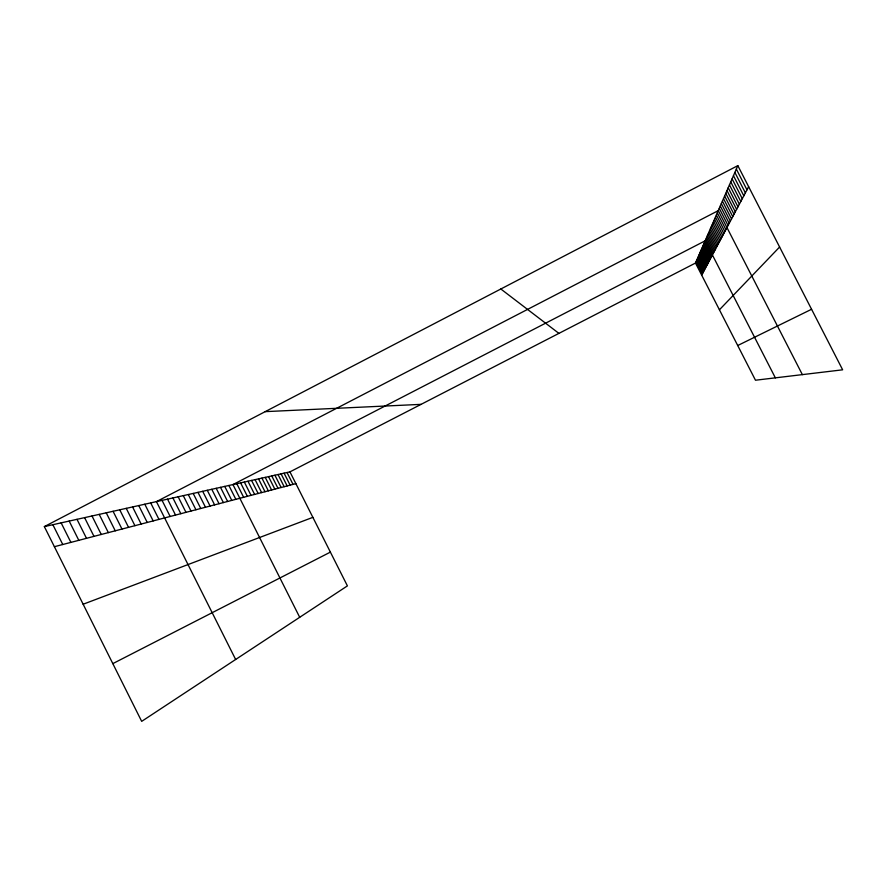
<?xml version="1.0" encoding="UTF-8"?>
<svg xmlns="http://www.w3.org/2000/svg" width="887" height="887" viewBox="0 0 887 887"><rect width="100%" height="100%" fill="white"/><g stroke="black" fill="none" stroke-linecap="round" stroke-linejoin="round"><path stroke-width="1.33" d="M695.497 263.051L737.829 165.636L842.65 369.812L755.48 380.224L695.497 263.051L289.949 471.873L44.35 526.601L141.676 721.364L347.405 585.886L289.949 471.873M701.695 275.158L748.65 186.713M719.424 309.796L779.606 247.018M44.35 526.601L737.829 165.636M112.826 663.62L330.385 552.113M737.718 345.52L811.572 309.275M83.145 604.235L312.867 517.354M54.395 546.702L295.881 483.648M265.191 411.646L421.048 404.361M500.833 288.996L558.91 333.379M736.332 169.084L746.987 189.84M734.879 172.433L745.368 192.878M733.46 175.681L743.805 195.827M732.097 178.83L742.286 198.699M730.766 181.902L740.811 201.482M729.469 184.873L739.37 204.176M728.205 187.767L737.973 206.815M726.985 190.594L736.62 209.365M725.788 193.333L735.301 211.86M724.635 195.994L734.015 214.277M723.504 198.599L732.762 216.639M722.406 201.127L731.542 218.934M721.331 203.589L730.345 221.173M720.288 205.995L729.192 223.358M719.268 208.345L728.061 225.486M802.358 374.624L718.27 210.629L156.445 501.621L235.643 659.484M717.306 212.858L725.888 229.589M716.363 215.042L724.834 231.574M715.432 217.16L723.814 233.503M714.534 219.244L722.805 235.388M713.647 221.262L721.83 237.228M712.793 223.247L720.876 239.024M711.951 225.187L719.945 240.787M711.13 227.083L719.024 242.506M710.321 228.935L718.137 244.18M709.533 230.742L717.261 245.821M708.768 232.516L716.408 247.429M708.014 234.246L715.576 249.003M707.272 235.942L714.756 250.544M706.551 237.605L713.957 252.052M705.841 239.224L713.17 253.538M775.349 377.851L705.154 240.82L232.948 484.568L299.706 617.297M704.5 242.339L711.673 256.354M703.846 243.814L710.964 257.696M703.214 245.278L710.254 259.026M702.593 246.708L709.567 260.323M701.994 248.105L708.901 261.587M701.395 249.48L708.236 262.84M700.808 250.821L707.582 264.06M700.231 252.152L706.95 265.257M699.666 253.449L706.318 266.444M699.111 254.724L705.708 267.597M698.568 255.977L705.098 268.739M698.036 257.208L704.511 269.859M697.504 258.416L703.923 270.956M696.994 259.603L703.358 272.032M696.483 260.767L702.792 273.096M695.985 261.92L702.238 274.127M287.044 472.516L293.032 484.402M284.084 473.17L290.127 485.156M281.079 473.846L287.166 485.932M278.03 474.523L284.162 486.708M274.915 475.221L281.112 487.506M271.755 475.92L277.997 488.327M268.539 476.641L274.837 489.147M265.257 477.372L271.622 489.99M261.931 478.115L268.34 490.844M258.538 478.869L265.002 491.72M255.079 479.634L261.61 492.607M251.564 480.421L258.15 493.505M247.972 481.22L254.624 494.425M244.324 482.04L251.032 495.367M240.61 482.861L247.373 496.321M236.818 483.714L243.648 497.297M228.89 485.477L235.853 499.326M224.744 486.398L231.773 500.39M220.508 487.34L227.615 501.477M216.195 488.305L223.369 502.585M211.782 489.291L219.045 503.716M207.281 490.289L214.61 504.869M202.691 491.309L210.097 506.056M197.989 492.363L205.474 507.253M193.2 493.427L200.761 508.495M188.288 494.525L195.938 509.748M183.276 495.645L191.004 511.034M178.154 496.787L185.971 512.353M172.91 497.951L180.815 513.695M167.543 499.148L175.537 515.07M162.055 500.368L170.149 516.489M150.69 502.907L158.961 519.405M144.803 504.215L153.174 520.913M138.76 505.557L147.242 522.465M132.584 506.943L141.155 524.051M126.242 508.351L134.924 525.681M119.745 509.803L128.537 527.344M113.07 511.289L121.974 529.062M106.229 512.808L115.255 530.814M99.211 514.371L108.347 532.621M92.004 515.979L101.262 534.473M84.598 517.631L93.978 536.369M76.992 519.327L86.494 538.32M69.175 521.068L78.81 540.327M61.136 522.864L70.905 542.4M52.865 524.705L62.766 544.518"/></g></svg>
